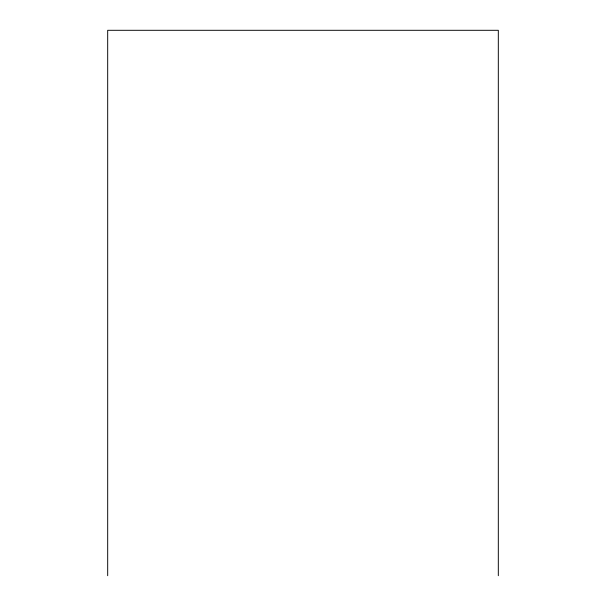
<?xml version="1.0" encoding="UTF-8"?>
<svg xmlns="http://www.w3.org/2000/svg" width="606" height="606" viewBox="0 0 606 606"><rect width="100%" height="100%" fill="white"/><g stroke="black" fill="none" stroke-linecap="round" stroke-linejoin="round"><path stroke-width="0.91" d="M498.314 575.7L498.314 30.3L107.686 30.3L107.686 575.7"/></g></svg>
